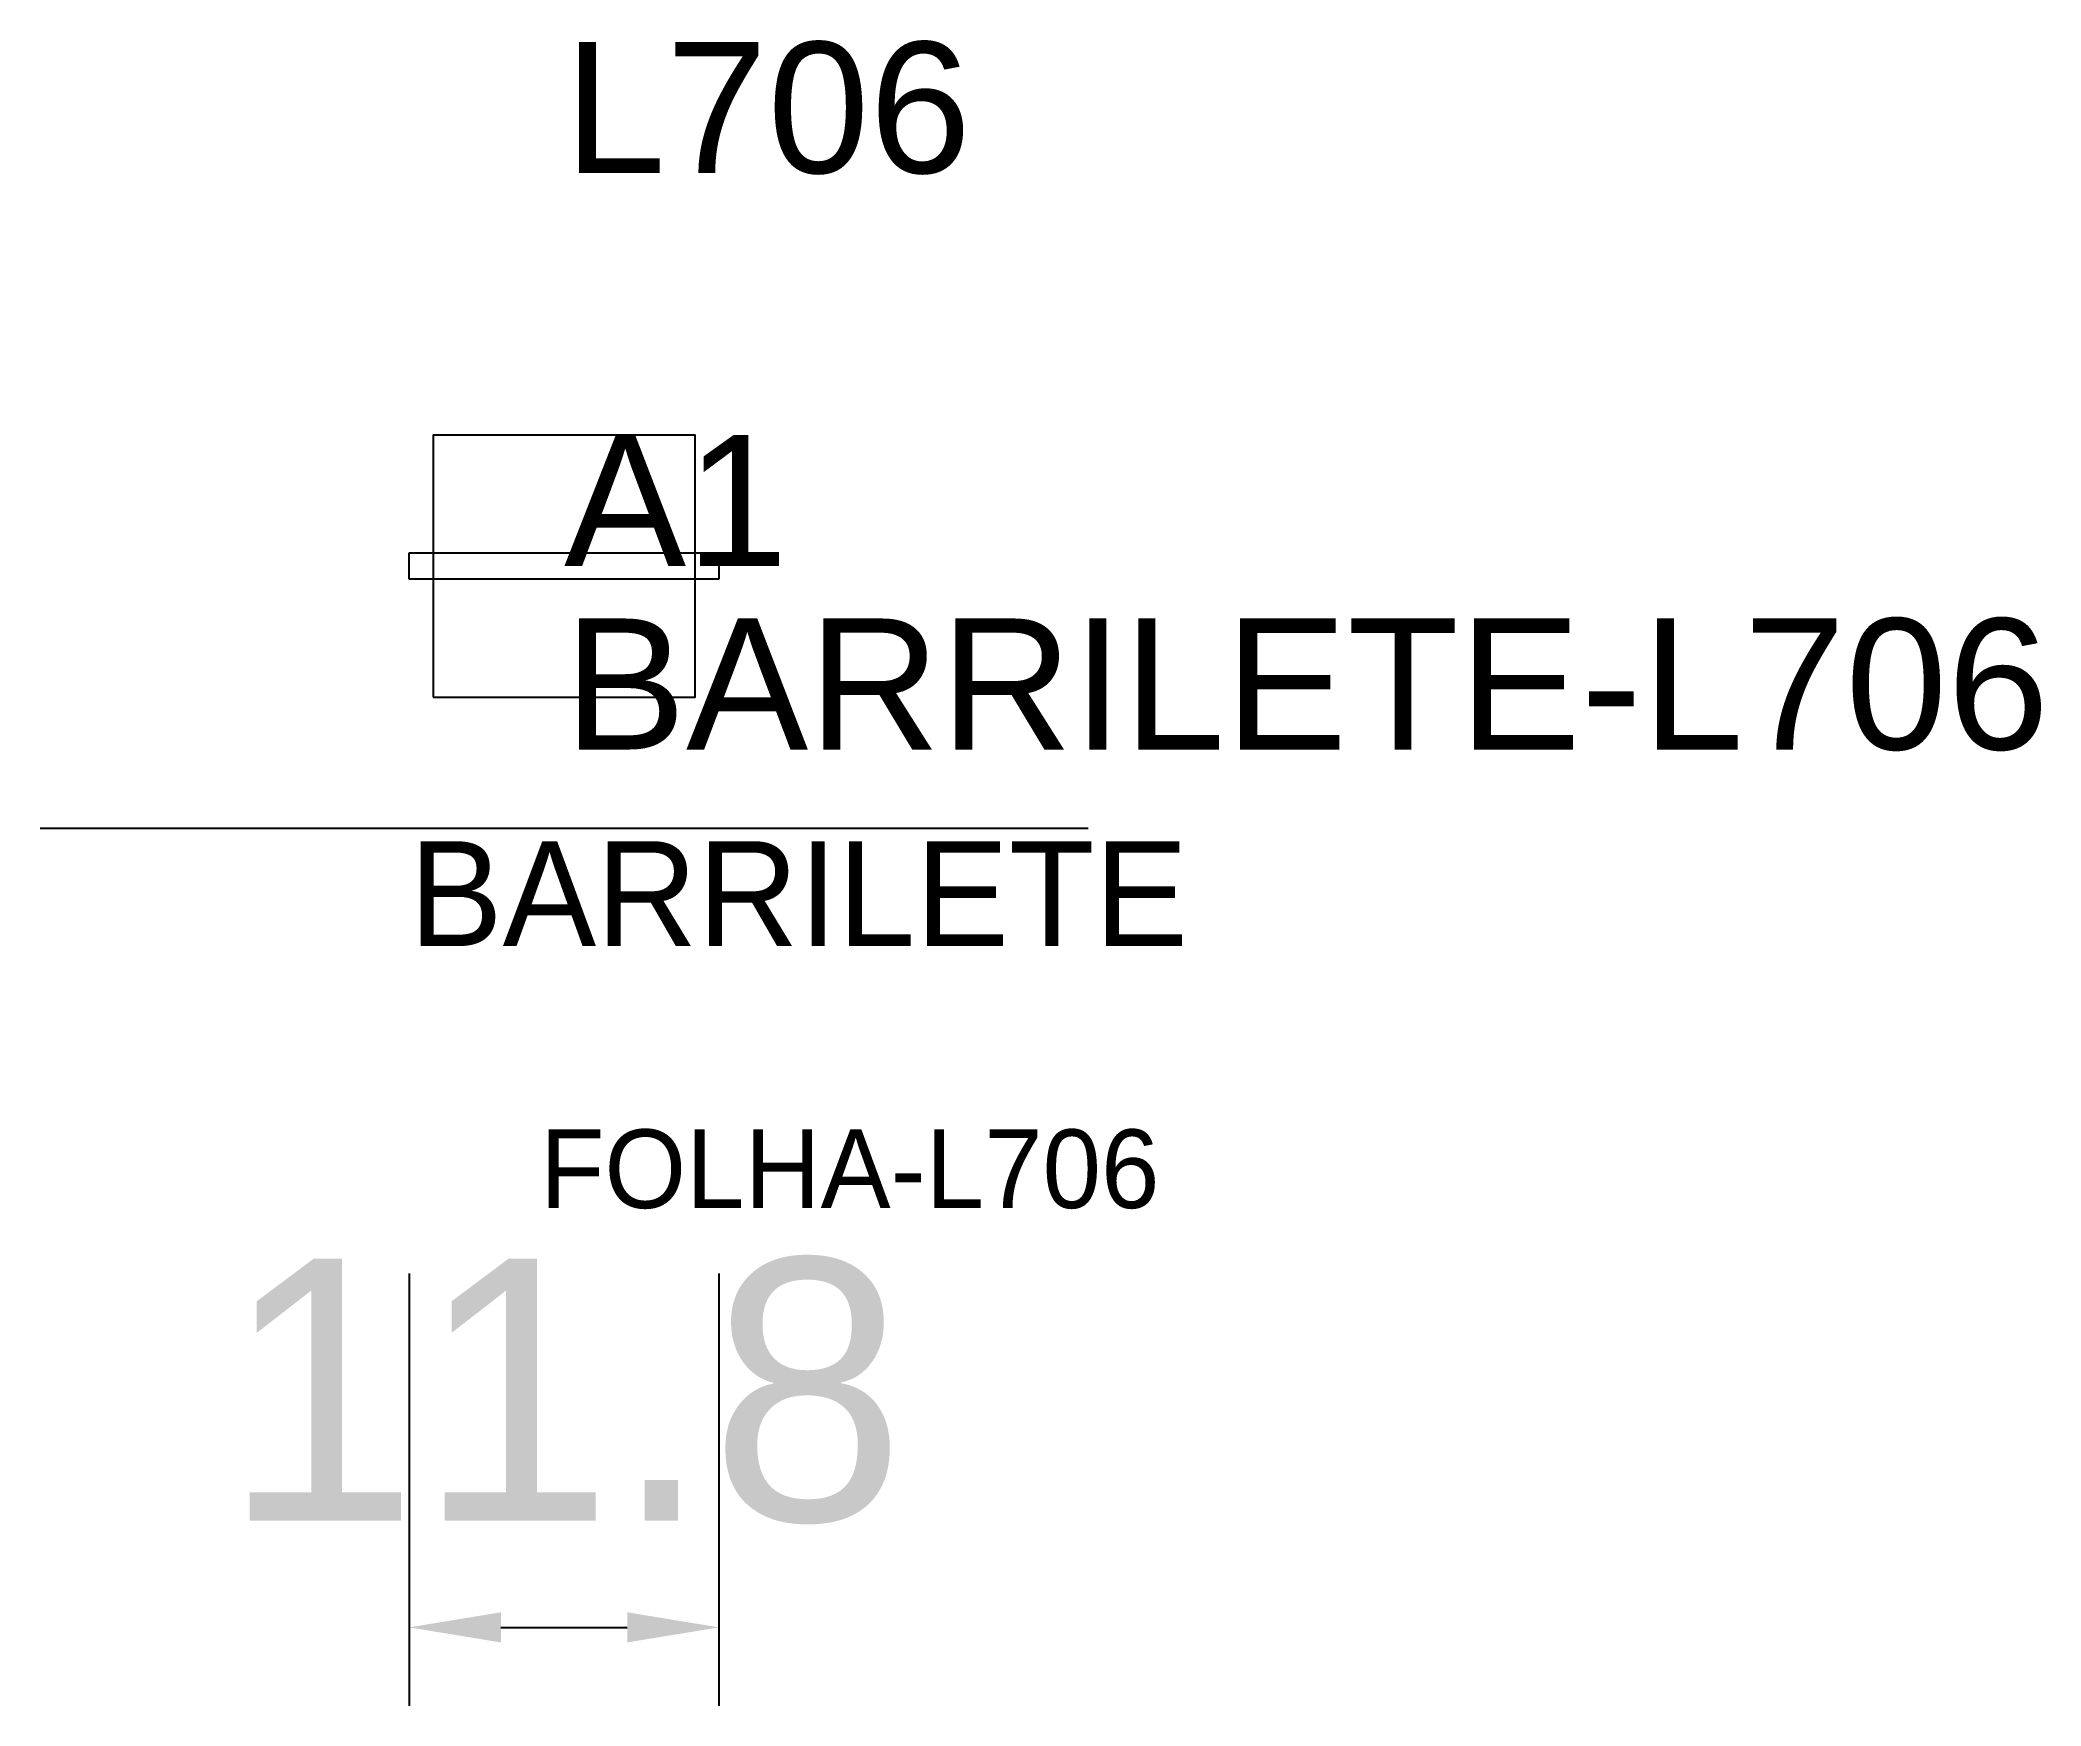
# Model space of a CAD drawing. Header units: metres. Extents: x 208.1 to 284.5, y 157.5 to 221.1.
import ezdxf

# ---------------------------------------------------------------- set-up
doc = ezdxf.new("R2010")
doc.units = ezdxf.units.M
for name, color, linetype in [('3', 3, 'CONTINUOUS'), ('AUX00', 7, 'CONTINUOUS'), ('COTA', 241, 'CONTINUOUS'), ('FOLHA', 255, 'CONTINUOUS'), ('Hachura', 251, 'CONTINUOUS'), ('NOMENCLATURA', 7, 'CONTINUOUS'), ('Nível', 160, 'CONTINUOUS'), ('Painéis', 200, 'CONTINUOUS'), ('Pilares', 5, 'CONTINUOUS'), ('SARR_2.2x7', 40, 'CONTINUOUS')]:
    doc.layers.add(name, color=color, linetype=linetype)
doc.styles.add('ARIAL', font='Arial.ttf')
doc.styles.add('STR_STANDARD', font='arial.ttf')
doc.dimstyles.new('EZ DXF', dxfattribs={"dimtxt": 10, "dimasz": 3.5, "dimexe": 3, "dimexo": 1.5, "dimgap": 1, "dimtad": 1, "dimdec": 1, "dimdsep": 46, "dimcen": 2.5, "dimazin": 3, "dimtfac": 1, "dimtmove": 0, "dimatfit": 3})

msp = doc.modelspace()

# ---------------------------------------------------------------- hatches: boundary and pattern name
at = {"layer": 'Hachura'}
h = msp.add_hatch(dxfattribs=at)
h.set_pattern_fill('ANSI31', scale=50)
h.paths.add_polyline_path([(222.2, 201.5), (234.02, 201.5), (234.02, 200.5), (222.2, 200.5)])
h = msp.add_hatch(dxfattribs=at)
h.set_pattern_fill('ANSI31', scale=50)
h.paths.add_polyline_path([(222.2, 201.5), (234.02, 201.5), (234.02, 200.5), (222.2, 200.5)])

# ---------------------------------------------------------------- linework, layer by layer
at = {"layer": 'Painéis', "color": 200}
for p, q in [((222.2, 201.5), (234.02, 201.5)), ((222.2, 200.5), (222.2, 201.5)), ((222.2, 201.5), (234.02, 201.5)), ((222.2, 200.5), (222.2, 201.5)), ((234.02, 201.5), (234.02, 200.5)), ((234.02, 201.5), (234.02, 200.5)), ((234.02, 200.5), (222.2, 200.5)), ((234.02, 200.5), (222.2, 200.5))]:
    msp.add_line(p, q, dxfattribs=at)
at = {"layer": 'Pilares'}
msp.add_lwpolyline([(223.11, 196), (233.11, 196), (233.11, 206), (223.11, 206)], close=True, dxfattribs=at)
msp.add_lwpolyline([(223.11, 196), (233.11, 196), (233.11, 206), (223.11, 206)], close=True, dxfattribs=at)
at = {"layer": 'SARR_2.2x7'}
msp.add_line((208.11, 191), (248.11, 191), dxfattribs=at)
msp.add_line((208.11, 191), (248.11, 191), dxfattribs=at)

# ---------------------------------------------------------------- texts
at = {"layer": '3', "style": 'STR_STANDARD'}
msp.add_text('A1', height=5, dxfattribs=at).set_placement((228.11, 201))
msp.add_text('A1', height=5, dxfattribs=at).set_placement((228.11, 201))
at = {"layer": 'AUX00', "style": 'STR_STANDARD'}
msp.add_text('BARRILETE-L706', height=5, dxfattribs=at).set_placement((228.11, 194))
msp.add_text('BARRILETE-L706', height=5, dxfattribs=at).set_placement((228.11, 194))
at = {"layer": 'FOLHA'}
msp.add_text('FOLHA-L706', height=3, dxfattribs=at).set_placement((227.2, 176.5))
msp.add_text('FOLHA-L706', height=3, dxfattribs=at).set_placement((227.2, 176.5))
at = {"layer": 'NOMENCLATURA', "insert": (228.11, 221), "char_height": 5, "attachment_point": 1, "style": 'ARIAL'}
msp.add_mtext('L706', dxfattribs=at)
msp.add_mtext('L706', dxfattribs=at)
at = {"layer": 'Nível'}
msp.add_text('BARRILETE', height=4, dxfattribs=at).set_placement((222.2, 186.5))
msp.add_text('BARRILETE', height=4, dxfattribs=at).set_placement((222.2, 186.5))

# ---------------------------------------------------------------- dimensions: what is measured, and where the dimension line sits
at = {"layer": 'COTA'}
msp.add_linear_dim(base=(222.2, 160.5), p1=(222.2, 175.5), p2=(234.02, 175.5), dimstyle='EZ DXF', dxfattribs=at).render()
msp.add_linear_dim(base=(222.2, 160.5), p1=(222.2, 175.5), p2=(234.02, 175.5), dimstyle='EZ DXF', dxfattribs=at).render()

doc.saveas('drawing.dxf')
